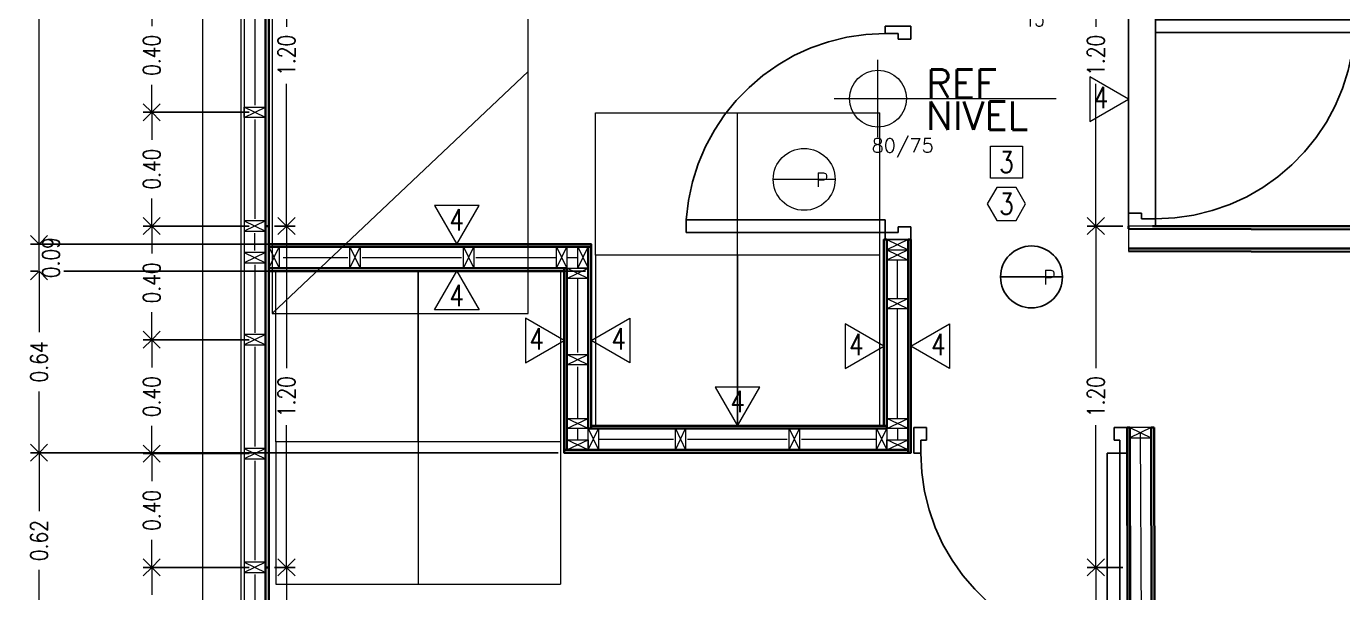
# Model space of a CAD drawing. Header units: inches. Extents: x 11 to 31.6, y 7.4 to 16.5.
# Drawn here: x 24.552 to 29.18, y 10.927 to 12.918 of the extents above; entities that cross this region are included whole.
import ezdxf
from ezdxf.enums import TextEntityAlignment as Align

# ---------------------------------------------------------------- set-up
doc = ezdxf.new("R2010")
doc.units = ezdxf.units.IN
doc.header["$MEASUREMENT"] = 0
doc.linetypes.add('CENTER', pattern=[2, 1.25, -0.25, 0.25, -0.25])
doc.layers.get('DEFPOINTS').update_dxf_attribs({"color": 210})
for name, color, linetype, lineweight in [('A-ANNO-DIMS', 3, 'Continuous', 18), ('A-ANNO-SYMB', 3, 'Continuous', 18), ('A-ANNO-TEXT', 3, 'Continuous', 18), ('A-DETL-MBND', 3, 'Continuous', 18), ('A-DOOR-FULL', 4, 'Continuous', 25), ('A-DOOR-SYMB', 3, 'Continuous', 18), ('A-ELEV-IDEN', 3, 'Continuous', 18), ('A-FURN', 8, 'Continuous', 18), ('A-SECT-MCUT', 7, 'Continuous', 35), ('A-WALL-PATT', 8, 'Continuous', 18), ('A-WALL-STUD', 3, 'Continuous', 18)]:
    doc.layers.add(name, color=color, linetype=linetype, lineweight=lineweight)
doc.styles.add('E-ROMANS', font='romans.shx', dxfattribs={"width": 0.8})
doc.dimstyles.new('E-0050_ARW_12', dxfattribs={"dimscale": 0.001, "dimtxt": 60, "dimasz": 60, "dimexe": 30, "dimexo": 20, "dimgap": 30, "dimtad": 0, "dimzin": 0, "dimdsep": 46, "dimtxsty": 'E-ROMANS', "dimblk": 'OPEN90', "dimcen": 30, "dimclrd": 256, "dimclre": 256, "dimclrt": 256, "dimadec": 0, "dimazin": 0, "dimtfac": 1, "dimtmove": 1, "dimatfit": 3, "dimldrblk": 'OPEN90', "dimfxl": 1, "dimtfill": 1, "dimtolj": 1, "dimtzin": 0, "dimlwd": -1, "dimarcsym": 0})

# ---------------------------------------------------------------- blocks, each defined once
blk = doc.blocks.new('_Open90')
at = {"color": 0, "linetype": 'ByBlock', "lineweight": -2}
for p, q in [((0, 0), (-1, 0)), ((-0.5, 0.5), (0, 0)), ((0, 0), (-0.5, -0.5))]:
    blk.add_line(p, q, dxfattribs=at)
blk = doc.blocks.new('*D31')
at = {"layer": 'A-ANNO-DIMS', "lineweight": -2, "transparency": 16777216}
for p, q in [((25.425, 11.0157), (25.4969, 11.0157)), ((25.425, 9.8157), (25.4969, 9.8157))]:
    blk.add_line(p, q, dxfattribs=at)
at = {"layer": 'A-ANNO-DIMS', "transparency": 16777216}
for p, q in [((25.4669, 10.9557), (25.4669, 10.5154)), ((25.4669, 9.8757), (25.4669, 10.316))]:
    blk.add_line(p, q, dxfattribs=at)
at = {"layer": 'DEFPOINTS', "color": 0, "transparency": 16777216}
for p in [(25.405, 11.0157), (25.4669, 11.0157), (25.405, 9.8157)]:
    blk.add_point(p, dxfattribs=at)
at = {"layer": 'A-ANNO-DIMS', "transparency": 16777216, "xscale": 0.06, "yscale": 0.06, "zscale": 0.06}
for p, rotation in [((25.4669, 11.0157), 90), ((25.4669, 9.8157), 270)]:
    blk.add_blockref('_Open90', p, dxfattribs=dict(at, rotation=rotation))
at = {"layer": 'A-ANNO-DIMS', "transparency": 16777216, "insert": (25.4669, 10.4157), "char_height": 0.06, "attachment_point": 5, "rotation": 90, "style": 'E-ROMANS', "bg_fill": 3, "box_fill_scale": 1.25, "bg_fill_color": 256, "bg_fill_true_color": 13158600, "bg_fill_transparency": 0}
blk.add_mtext('\\A1;1.20', dxfattribs=at)
blk = doc.blocks.new('*D32')
at = {"layer": 'A-ANNO-DIMS', "lineweight": -2, "transparency": 16777216}
for p, q in [((25.425, 12.2157), (25.4969, 12.2157)), ((25.425, 11.0157), (25.4969, 11.0157))]:
    blk.add_line(p, q, dxfattribs=at)
at = {"layer": 'A-ANNO-DIMS', "transparency": 16777216}
for p, q in [((25.4669, 12.1557), (25.4669, 11.7154)), ((25.4669, 11.0757), (25.4669, 11.516))]:
    blk.add_line(p, q, dxfattribs=at)
at = {"layer": 'DEFPOINTS', "color": 0, "transparency": 16777216}
for p in [(25.405, 12.2157), (25.4669, 12.2157), (25.405, 11.0157)]:
    blk.add_point(p, dxfattribs=at)
at = {"layer": 'A-ANNO-DIMS', "transparency": 16777216, "xscale": 0.06, "yscale": 0.06, "zscale": 0.06}
for p, rotation in [((25.4669, 12.2157), 90), ((25.4669, 11.0157), 270)]:
    blk.add_blockref('_Open90', p, dxfattribs=dict(at, rotation=rotation))
at = {"layer": 'A-ANNO-DIMS', "transparency": 16777216, "insert": (25.4669, 11.6157), "char_height": 0.06, "attachment_point": 5, "rotation": 90, "style": 'E-ROMANS', "bg_fill": 3, "box_fill_scale": 1.25, "bg_fill_color": 256, "bg_fill_true_color": 13158600, "bg_fill_transparency": 0}
blk.add_mtext('\\A1;1.20', dxfattribs=at)
blk = doc.blocks.new('*D33')
at = {"layer": 'A-ANNO-DIMS', "lineweight": -2, "transparency": 16777216}
for p, q in [((25.425, 13.4157), (25.4969, 13.4157)), ((25.425, 12.2157), (25.4969, 12.2157))]:
    blk.add_line(p, q, dxfattribs=at)
at = {"layer": 'A-ANNO-DIMS', "transparency": 16777216}
for p, q in [((25.4669, 13.3557), (25.4669, 12.9154)), ((25.4669, 12.2757), (25.4669, 12.716))]:
    blk.add_line(p, q, dxfattribs=at)
at = {"layer": 'DEFPOINTS', "color": 0, "transparency": 16777216}
for p in [(25.405, 13.4157), (25.4669, 13.4157), (25.405, 12.2157)]:
    blk.add_point(p, dxfattribs=at)
at = {"layer": 'A-ANNO-DIMS', "transparency": 16777216, "xscale": 0.06, "yscale": 0.06, "zscale": 0.06}
for p, rotation in [((25.4669, 13.4157), 90), ((25.4669, 12.2157), 270)]:
    blk.add_blockref('_Open90', p, dxfattribs=dict(at, rotation=rotation))
at = {"layer": 'A-ANNO-DIMS', "transparency": 16777216, "insert": (25.4669, 12.8157), "char_height": 0.06, "attachment_point": 5, "rotation": 90, "style": 'E-ROMANS', "bg_fill": 3, "box_fill_scale": 1.25, "bg_fill_color": 256, "bg_fill_true_color": 13158600, "bg_fill_transparency": 0}
blk.add_mtext('\\A1;1.20', dxfattribs=at)
blk = doc.blocks.new('*D42')
at = {"layer": 'A-ANNO-DIMS', "lineweight": -2, "transparency": 16777216}
for p, q in [((25.3355, 11.0157), (24.9633, 11.0157)), ((25.3355, 10.6157), (24.9633, 10.6157))]:
    blk.add_line(p, q, dxfattribs=at)
at = {"layer": 'A-ANNO-DIMS', "transparency": 16777216}
for p, q in [((24.9933, 10.9557), (24.9933, 10.9188)), ((24.9933, 10.6757), (24.9933, 10.7126))]:
    blk.add_line(p, q, dxfattribs=at)
at = {"layer": 'DEFPOINTS', "color": 0, "transparency": 16777216}
for p in [(24.9933, 11.0157), (25.3555, 11.0157), (25.3555, 10.6157)]:
    blk.add_point(p, dxfattribs=at)
at = {"layer": 'A-ANNO-DIMS', "transparency": 16777216, "xscale": 0.06, "yscale": 0.06, "zscale": 0.06}
for p, rotation in [((24.9933, 11.0157), 90), ((24.9933, 10.6157), 270)]:
    blk.add_blockref('_Open90', p, dxfattribs=dict(at, rotation=rotation))
at = {"layer": 'A-ANNO-DIMS', "transparency": 16777216, "insert": (24.9933, 10.8157), "char_height": 0.06, "attachment_point": 5, "rotation": 90, "style": 'E-ROMANS', "bg_fill": 3, "box_fill_scale": 1.25, "bg_fill_color": 256, "bg_fill_true_color": 13158600, "bg_fill_transparency": 0}
blk.add_mtext('\\A1;0.40', dxfattribs=at)
blk = doc.blocks.new('*D43')
at = {"layer": 'A-ANNO-DIMS', "lineweight": -2, "transparency": 16777216}
for p, q in [((25.3355, 11.4157), (24.9633, 11.4157)), ((25.3355, 11.0157), (24.9633, 11.0157))]:
    blk.add_line(p, q, dxfattribs=at)
at = {"layer": 'A-ANNO-DIMS', "transparency": 16777216}
for p, q in [((24.9933, 11.3557), (24.9933, 11.3188)), ((24.9933, 11.0757), (24.9933, 11.1126))]:
    blk.add_line(p, q, dxfattribs=at)
at = {"layer": 'DEFPOINTS', "color": 0, "transparency": 16777216}
for p in [(24.9933, 11.4157), (25.3555, 11.4157), (25.3555, 11.0157)]:
    blk.add_point(p, dxfattribs=at)
at = {"layer": 'A-ANNO-DIMS', "transparency": 16777216, "xscale": 0.06, "yscale": 0.06, "zscale": 0.06}
for p, rotation in [((24.9933, 11.4157), 90), ((24.9933, 11.0157), 270)]:
    blk.add_blockref('_Open90', p, dxfattribs=dict(at, rotation=rotation))
at = {"layer": 'A-ANNO-DIMS', "transparency": 16777216, "insert": (24.9933, 11.2157), "char_height": 0.06, "attachment_point": 5, "rotation": 90, "style": 'E-ROMANS', "bg_fill": 3, "box_fill_scale": 1.25, "bg_fill_color": 256, "bg_fill_true_color": 13158600, "bg_fill_transparency": 0}
blk.add_mtext('\\A1;0.40', dxfattribs=at)
blk = doc.blocks.new('*D44')
at = {"layer": 'A-ANNO-DIMS', "lineweight": -2, "transparency": 16777216}
for p, q in [((25.3355, 11.8157), (24.9633, 11.8157)), ((25.3355, 11.4157), (24.9633, 11.4157))]:
    blk.add_line(p, q, dxfattribs=at)
at = {"layer": 'A-ANNO-DIMS', "transparency": 16777216}
for p, q in [((24.9933, 11.7557), (24.9933, 11.7188)), ((24.9933, 11.4757), (24.9933, 11.5126))]:
    blk.add_line(p, q, dxfattribs=at)
at = {"layer": 'DEFPOINTS', "color": 0, "transparency": 16777216}
for p in [(24.9933, 11.8157), (25.3555, 11.8157), (25.3555, 11.4157)]:
    blk.add_point(p, dxfattribs=at)
at = {"layer": 'A-ANNO-DIMS', "transparency": 16777216, "xscale": 0.06, "yscale": 0.06, "zscale": 0.06}
for p, rotation in [((24.9933, 11.8157), 90), ((24.9933, 11.4157), 270)]:
    blk.add_blockref('_Open90', p, dxfattribs=dict(at, rotation=rotation))
at = {"layer": 'A-ANNO-DIMS', "transparency": 16777216, "insert": (24.9933, 11.6157), "char_height": 0.06, "attachment_point": 5, "rotation": 90, "style": 'E-ROMANS', "bg_fill": 3, "box_fill_scale": 1.25, "bg_fill_color": 256, "bg_fill_true_color": 13158600, "bg_fill_transparency": 0}
blk.add_mtext('\\A1;0.40', dxfattribs=at)
blk = doc.blocks.new('*D45')
at = {"layer": 'A-ANNO-DIMS', "lineweight": -2, "transparency": 16777216}
for p, q in [((25.3355, 12.2157), (24.9633, 12.2157)), ((25.3355, 11.8157), (24.9633, 11.8157))]:
    blk.add_line(p, q, dxfattribs=at)
at = {"layer": 'A-ANNO-DIMS', "transparency": 16777216}
for p, q in [((24.9933, 12.1557), (24.9933, 12.1188)), ((24.9933, 11.8757), (24.9933, 11.9126))]:
    blk.add_line(p, q, dxfattribs=at)
at = {"layer": 'DEFPOINTS', "color": 0, "transparency": 16777216}
for p in [(24.9933, 12.2157), (25.3555, 12.2157), (25.3555, 11.8157)]:
    blk.add_point(p, dxfattribs=at)
at = {"layer": 'A-ANNO-DIMS', "transparency": 16777216, "xscale": 0.06, "yscale": 0.06, "zscale": 0.06}
for p, rotation in [((24.9933, 12.2157), 90), ((24.9933, 11.8157), 270)]:
    blk.add_blockref('_Open90', p, dxfattribs=dict(at, rotation=rotation))
at = {"layer": 'A-ANNO-DIMS', "transparency": 16777216, "insert": (24.9933, 12.0157), "char_height": 0.06, "attachment_point": 5, "rotation": 90, "style": 'E-ROMANS', "bg_fill": 3, "box_fill_scale": 1.25, "bg_fill_color": 256, "bg_fill_true_color": 13158600, "bg_fill_transparency": 0}
blk.add_mtext('\\A1;0.40', dxfattribs=at)
blk = doc.blocks.new('*D46')
at = {"layer": 'A-ANNO-DIMS', "lineweight": -2, "transparency": 16777216}
for p, q in [((25.3355, 12.6156), (24.9633, 12.6156)), ((25.3355, 12.2157), (24.9633, 12.2157))]:
    blk.add_line(p, q, dxfattribs=at)
at = {"layer": 'A-ANNO-DIMS', "transparency": 16777216}
for p, q in [((24.9933, 12.5556), (24.9933, 12.5188)), ((24.9933, 12.2757), (24.9933, 12.3125))]:
    blk.add_line(p, q, dxfattribs=at)
at = {"layer": 'DEFPOINTS', "color": 0, "transparency": 16777216}
for p in [(24.9933, 12.6156), (25.3555, 12.6156), (25.3555, 12.2157)]:
    blk.add_point(p, dxfattribs=at)
at = {"layer": 'A-ANNO-DIMS', "transparency": 16777216, "xscale": 0.06, "yscale": 0.06, "zscale": 0.06}
for p, rotation in [((24.9933, 12.6156), 90), ((24.9933, 12.2157), 270)]:
    blk.add_blockref('_Open90', p, dxfattribs=dict(at, rotation=rotation))
at = {"layer": 'A-ANNO-DIMS', "transparency": 16777216, "insert": (24.9933, 12.4156), "char_height": 0.06, "attachment_point": 5, "rotation": 90, "style": 'E-ROMANS', "bg_fill": 3, "box_fill_scale": 1.25, "bg_fill_color": 256, "bg_fill_true_color": 13158600, "bg_fill_transparency": 0}
blk.add_mtext('\\A1;0.40', dxfattribs=at)
blk = doc.blocks.new('*D47')
at = {"layer": 'A-ANNO-DIMS', "lineweight": -2, "transparency": 16777216}
for p, q in [((25.3355, 13.0157), (24.9633, 13.0157)), ((25.3355, 12.6156), (24.9633, 12.6156))]:
    blk.add_line(p, q, dxfattribs=at)
at = {"layer": 'A-ANNO-DIMS', "transparency": 16777216}
for p, q in [((24.9933, 12.9557), (24.9933, 12.9188)), ((24.9933, 12.6756), (24.9933, 12.7125))]:
    blk.add_line(p, q, dxfattribs=at)
at = {"layer": 'DEFPOINTS', "color": 0, "transparency": 16777216}
for p in [(24.9933, 13.0157), (25.3555, 13.0157), (25.3555, 12.6156)]:
    blk.add_point(p, dxfattribs=at)
at = {"layer": 'A-ANNO-DIMS', "transparency": 16777216, "xscale": 0.06, "yscale": 0.06, "zscale": 0.06}
for p, rotation in [((24.9933, 13.0157), 90), ((24.9933, 12.6156), 270)]:
    blk.add_blockref('_Open90', p, dxfattribs=dict(at, rotation=rotation))
at = {"layer": 'A-ANNO-DIMS', "transparency": 16777216, "insert": (24.9933, 12.8156), "char_height": 0.06, "attachment_point": 5, "rotation": 90, "style": 'E-ROMANS', "bg_fill": 3, "box_fill_scale": 1.25, "bg_fill_color": 256, "bg_fill_true_color": 13158600, "bg_fill_transparency": 0}
blk.add_mtext('\\A1;0.40', dxfattribs=at)
blk = doc.blocks.new('*D57')
at = {"layer": 'A-ANNO-DIMS', "lineweight": -2, "transparency": 16777216}
for p, q in [((28.407, 11.0157), (28.2823, 11.0157)), ((28.407, 9.8157), (28.2823, 9.8157))]:
    blk.add_line(p, q, dxfattribs=at)
at = {"layer": 'A-ANNO-DIMS', "transparency": 16777216}
for p, q in [((28.3123, 10.9557), (28.3123, 10.5154)), ((28.3123, 9.8757), (28.3123, 10.316))]:
    blk.add_line(p, q, dxfattribs=at)
at = {"layer": 'DEFPOINTS', "color": 0, "transparency": 16777216}
for p in [(28.3123, 11.0157), (28.427, 11.0157), (28.427, 9.8157)]:
    blk.add_point(p, dxfattribs=at)
at = {"layer": 'A-ANNO-DIMS', "transparency": 16777216, "xscale": 0.06, "yscale": 0.06, "zscale": 0.06}
for p, rotation in [((28.3123, 11.0157), 90), ((28.3123, 9.8157), 270)]:
    blk.add_blockref('_Open90', p, dxfattribs=dict(at, rotation=rotation))
at = {"layer": 'A-ANNO-DIMS', "transparency": 16777216, "insert": (28.3123, 10.4157), "char_height": 0.06, "attachment_point": 5, "rotation": 90, "style": 'E-ROMANS', "bg_fill": 3, "box_fill_scale": 1.25, "bg_fill_color": 256, "bg_fill_true_color": 13158600, "bg_fill_transparency": 0}
blk.add_mtext('\\A1;1.20', dxfattribs=at)
blk = doc.blocks.new('*D58')
at = {"layer": 'A-ANNO-DIMS', "lineweight": -2, "transparency": 16777216}
for p, q in [((28.407, 12.2157), (28.2823, 12.2157)), ((28.407, 11.0157), (28.2823, 11.0157))]:
    blk.add_line(p, q, dxfattribs=at)
at = {"layer": 'A-ANNO-DIMS', "transparency": 16777216}
for p, q in [((28.3123, 12.1557), (28.3123, 11.7154)), ((28.3123, 11.0757), (28.3123, 11.516))]:
    blk.add_line(p, q, dxfattribs=at)
at = {"layer": 'DEFPOINTS', "color": 0, "transparency": 16777216}
for p in [(28.3123, 12.2157), (28.427, 12.2157), (28.427, 11.0157)]:
    blk.add_point(p, dxfattribs=at)
at = {"layer": 'A-ANNO-DIMS', "transparency": 16777216, "xscale": 0.06, "yscale": 0.06, "zscale": 0.06}
for p, rotation in [((28.3123, 12.2157), 90), ((28.3123, 11.0157), 270)]:
    blk.add_blockref('_Open90', p, dxfattribs=dict(at, rotation=rotation))
at = {"layer": 'A-ANNO-DIMS', "transparency": 16777216, "insert": (28.3123, 11.6157), "char_height": 0.06, "attachment_point": 5, "rotation": 90, "style": 'E-ROMANS', "bg_fill": 3, "box_fill_scale": 1.25, "bg_fill_color": 256, "bg_fill_true_color": 13158600, "bg_fill_transparency": 0}
blk.add_mtext('\\A1;1.20', dxfattribs=at)
blk = doc.blocks.new('*D59')
at = {"layer": 'A-ANNO-DIMS', "lineweight": -2, "transparency": 16777216}
for p, q in [((28.407, 13.4157), (28.2823, 13.4157)), ((28.407, 12.2157), (28.2823, 12.2157))]:
    blk.add_line(p, q, dxfattribs=at)
at = {"layer": 'A-ANNO-DIMS', "transparency": 16777216}
for p, q in [((28.3123, 13.3557), (28.3123, 12.9154)), ((28.3123, 12.2757), (28.3123, 12.716))]:
    blk.add_line(p, q, dxfattribs=at)
at = {"layer": 'DEFPOINTS', "color": 0, "transparency": 16777216}
for p in [(28.3123, 13.4157), (28.427, 13.4157), (28.427, 12.2157)]:
    blk.add_point(p, dxfattribs=at)
at = {"layer": 'A-ANNO-DIMS', "transparency": 16777216, "xscale": 0.06, "yscale": 0.06, "zscale": 0.06}
for p, rotation in [((28.3123, 13.4157), 90), ((28.3123, 12.2157), 270)]:
    blk.add_blockref('_Open90', p, dxfattribs=dict(at, rotation=rotation))
at = {"layer": 'A-ANNO-DIMS', "transparency": 16777216, "insert": (28.3123, 12.8157), "char_height": 0.06, "attachment_point": 5, "rotation": 90, "style": 'E-ROMANS', "bg_fill": 3, "box_fill_scale": 1.25, "bg_fill_color": 256, "bg_fill_true_color": 13158600, "bg_fill_transparency": 0}
blk.add_mtext('\\A1;1.20', dxfattribs=at)
blk = doc.blocks.new('*D71')
at = {"layer": 'A-ANNO-DIMS', "lineweight": -2, "transparency": 16777216}
for p, q in [((26.4226, 11.4185), (24.5672, 11.4185)), ((25.385, 10.8007), (24.5672, 10.8007))]:
    blk.add_line(p, q, dxfattribs=at)
at = {"layer": 'A-ANNO-DIMS', "transparency": 16777216}
for p, q in [((24.5972, 11.3585), (24.5972, 11.2127)), ((24.5972, 10.8607), (24.5972, 11.0064))]:
    blk.add_line(p, q, dxfattribs=at)
at = {"layer": 'DEFPOINTS', "color": 0, "transparency": 16777216}
for p in [(24.5972, 11.4185), (26.4426, 11.4185), (25.405, 10.8007)]:
    blk.add_point(p, dxfattribs=at)
at = {"layer": 'A-ANNO-DIMS', "transparency": 16777216, "xscale": 0.06, "yscale": 0.06, "zscale": 0.06}
for p, rotation in [((24.5972, 11.4185), 90), ((24.5972, 10.8007), 270)]:
    blk.add_blockref('_Open90', p, dxfattribs=dict(at, rotation=rotation))
at = {"layer": 'A-ANNO-DIMS', "transparency": 16777216, "insert": (24.5972, 11.1096), "char_height": 0.06, "attachment_point": 5, "rotation": 90, "style": 'E-ROMANS', "bg_fill": 3, "box_fill_scale": 1.25, "bg_fill_color": 256, "bg_fill_true_color": 13158600, "bg_fill_transparency": 0}
blk.add_mtext('\\A1;0.62', dxfattribs=at)
blk = doc.blocks.new('*D72')
at = {"layer": 'A-ANNO-DIMS', "lineweight": -2, "transparency": 16777216}
for p, q in [((26.4226, 12.057), (24.5672, 12.057)), ((26.4226, 11.4185), (24.5672, 11.4185))]:
    blk.add_line(p, q, dxfattribs=at)
at = {"layer": 'A-ANNO-DIMS', "transparency": 16777216}
for p, q in [((24.5972, 11.997), (24.5972, 11.842)), ((24.5972, 11.4785), (24.5972, 11.6335))]:
    blk.add_line(p, q, dxfattribs=at)
at = {"layer": 'DEFPOINTS', "color": 0, "transparency": 16777216}
for p in [(24.5972, 12.057), (26.4426, 12.057), (26.4426, 11.4185)]:
    blk.add_point(p, dxfattribs=at)
at = {"layer": 'A-ANNO-DIMS', "transparency": 16777216, "xscale": 0.06, "yscale": 0.06, "zscale": 0.06}
for p, rotation in [((24.5972, 12.057), 90), ((24.5972, 11.4185), 270)]:
    blk.add_blockref('_Open90', p, dxfattribs=dict(at, rotation=rotation))
at = {"layer": 'A-ANNO-DIMS', "transparency": 16777216, "insert": (24.5972, 11.7377), "char_height": 0.06, "attachment_point": 5, "rotation": 90, "style": 'E-ROMANS', "bg_fill": 3, "box_fill_scale": 1.25, "bg_fill_color": 256, "bg_fill_true_color": 13158600, "bg_fill_transparency": 0}
blk.add_mtext('\\A1;0.64', dxfattribs=at)
blk = doc.blocks.new('*D73')
at = {"layer": 'A-ANNO-DIMS', "transparency": 16777216}
for p, q in [((24.5972, 12.212), (24.5972, 12.272)), ((24.5972, 11.997), (24.5972, 11.937))]:
    blk.add_line(p, q, dxfattribs=at)
at = {"layer": 'A-ANNO-DIMS', "lineweight": -2, "transparency": 16777216}
for p, q in [((26.5176, 12.152), (24.5672, 12.152)), ((26.5176, 12.057), (24.5672, 12.057))]:
    blk.add_line(p, q, dxfattribs=at)
at = {"layer": 'DEFPOINTS', "color": 0, "transparency": 16777216}
for p in [(26.5376, 12.152), (26.5376, 12.057)]:
    blk.add_point(p, dxfattribs=at)
at = {"layer": 'A-ANNO-DIMS', "transparency": 16777216, "insert": (24.6388, 12.1045), "char_height": 0.06, "attachment_point": 5, "rotation": 90, "style": 'E-ROMANS', "bg_fill": 3, "box_fill_scale": 1.25, "bg_fill_color": 256, "bg_fill_true_color": 13158600, "bg_fill_transparency": 0}
blk.add_mtext('\\A1;0.09', dxfattribs=at)
at = {"layer": 'A-ANNO-DIMS', "transparency": 16777216}
blk.add_line((24.5972, 12.057), (24.5972, 12.152), dxfattribs=at)
at = {"layer": 'DEFPOINTS', "color": 0, "transparency": 16777216}
blk.add_point((24.5972, 12.152), dxfattribs=at)
at = {"layer": 'A-ANNO-DIMS', "transparency": 16777216, "xscale": 0.06, "yscale": 0.06, "zscale": 0.06}
for p, rotation in [((24.5972, 12.152), 270), ((24.5972, 12.057), 90)]:
    blk.add_blockref('_Open90', p, dxfattribs=dict(at, rotation=rotation))
blk = doc.blocks.new('*D74')
at = {"layer": 'A-ANNO-DIMS', "lineweight": -2, "transparency": 16777216}
for p, q in [((26.297, 14.1577), (24.5672, 14.1577)), ((26.5176, 12.152), (24.5672, 12.152))]:
    blk.add_line(p, q, dxfattribs=at)
at = {"layer": 'A-ANNO-DIMS', "transparency": 16777216}
for p, q in [((24.5972, 14.0977), (24.5972, 13.2511)), ((24.5972, 12.212), (24.5972, 13.0586))]:
    blk.add_line(p, q, dxfattribs=at)
at = {"layer": 'DEFPOINTS', "color": 0, "transparency": 16777216}
for p in [(24.5972, 14.1577), (26.317, 14.1577), (26.5376, 12.152)]:
    blk.add_point(p, dxfattribs=at)
at = {"layer": 'A-ANNO-DIMS', "transparency": 16777216, "xscale": 0.06, "yscale": 0.06, "zscale": 0.06}
for p, rotation in [((24.5972, 14.1577), 90), ((24.5972, 12.152), 270)]:
    blk.add_blockref('_Open90', p, dxfattribs=dict(at, rotation=rotation))
at = {"layer": 'A-ANNO-DIMS', "transparency": 16777216, "insert": (24.5972, 13.1549), "char_height": 0.06, "attachment_point": 5, "rotation": 90, "style": 'E-ROMANS', "bg_fill": 3, "box_fill_scale": 1.25, "bg_fill_color": 256, "bg_fill_true_color": 13158600, "bg_fill_transparency": 0}
blk.add_mtext('\\A1;2.01', dxfattribs=at)

msp = doc.modelspace()

# ---------------------------------------------------------------- linework, layer by layer
msp.add_line((28.522, 13.4157), (28.522, 12.2157))
at = {"layer": 'A-ANNO-SYMB'}
for p, q in [((27.5464, 12.5277), (27.5464, 12.7995)), ((27.3919, 12.6636), (28.1731, 12.6636)), ((27.0528, 12.1135), (27.0528, 12.6135)), ((27.0528, 12.6135), (27.5528, 12.6135)), ((27.0528, 12.1135), (27.0528, 12.6135)), ((27.5528, 12.1135), (27.5528, 12.6135))]:
    msp.add_line(p, q, dxfattribs=at)
msp.add_circle((27.5464, 12.6636), 0.1, dxfattribs=at)
at = {"layer": 'A-ANNO-TEXT'}
for points in [[(27.9418, 12.4961), (28.0543, 12.4961), (28.0543, 12.3836), (27.9418, 12.3836)], [(28.0317, 12.235), (28.0654, 12.2933), (28.0317, 12.3516), (27.9644, 12.3516), (27.9307, 12.2933), (27.9644, 12.235)], [(26.5377, 11.8135), (26.6735, 11.8919), (26.6735, 11.735)], [(27.567, 11.7931), (27.4311, 11.8715), (27.4311, 11.7146)], [(27.662, 11.7931), (27.7979, 11.8715), (27.7979, 11.7146)], [(27.0528, 11.5135), (27.1312, 11.6493), (26.9743, 11.6493)]]:
    msp.add_lwpolyline(points, close=True, dxfattribs=at)
at = {"layer": 'A-DETL-MBND'}
msp.add_lwpolyline([(25.318, 15.8157), (25.3181, 8.3157), (25.3071, 8.3157), (25.3071, 15.8157)], close=True, dxfattribs=at)
at = {"layer": 'A-DOOR-FULL', "linetype": 'CENTER'}
for p, q in [((27.572, 12.8927), (27.572, 12.9177)), ((27.572, 12.9177), (27.662, 12.9177)), ((27.662, 12.9177), (27.662, 12.8727)), ((27.617, 12.8927), (27.572, 12.8927)), ((27.617, 12.8727), (27.617, 12.8927)), ((27.662, 12.8727), (27.617, 12.8727)), ((28.4724, 12.2608), (28.4723, 12.2408)), ((28.4723, 12.2408), (28.522, 12.2407))]:
    msp.add_line(p, q, dxfattribs=at)
for points in [[(29.222, 12.8957), (28.522, 12.8957), (28.522, 12.9407), (29.222, 12.9407), (29.222, 12.8957)], [(26.872, 12.2377), (27.572, 12.2377), (27.572, 12.1927), (26.872, 12.1927), (26.872, 12.2377)], [(27.572, 12.1927), (27.572, 12.1677), (27.662, 12.1677), (27.662, 12.2127), (27.617, 12.2127), (27.617, 12.1927), (27.572, 12.1927)], [(28.1949, 12.0367), (27.9774, 12.0367)], [(27.697, 11.4174), (27.672, 11.4174), (27.672, 11.5074), (27.717, 11.5074), (27.717, 11.4624), (27.697, 11.4624), (27.697, 11.4174)]]:
    msp.add_lwpolyline(points, dxfattribs=at)
msp.add_circle((28.0861, 12.0367), 0.1088, dxfattribs=at)
for centre, start, end in [((27.5731, 12.19), 90.0864, 176.1093), ((28.5209, 12.9434), 270.0864, 356.1093)]:
    msp.add_arc(centre, 0.7027, start, end, dxfattribs=at)
at = {"layer": 'A-DOOR-SYMB'}
msp.add_lwpolyline([(27.3956, 12.3797), (27.1781, 12.3797)], dxfattribs=at)
msp.add_circle((27.2869, 12.3797), 0.1088, dxfattribs=at)
at = {"layer": 'A-FURN'}
msp.add_line((26.5277, 11.4285), (26.5277, 11.4285), dxfattribs=at)
msp.add_lwpolyline([(27.5528, 11.5135), (27.5528, 12.1135), (27.0528, 12.1135), (27.0528, 11.5135)], close=True, dxfattribs=at)
at = {"layer": 'A-SECT-MCUT'}
for p, q in [((31.5, 12.2157), (28.522, 12.2157)), ((28.422, 11.5074), (28.432, 11.5074)), ((28.432, 11.5074), (28.437, 8.6907)), ((28.507, 11.5074), (28.512, 8.6907)), ((28.517, 11.5074), (28.522, 8.6907))]:
    msp.add_line(p, q, dxfattribs=at)
for points in [[(25.393, 12.2157), (25.393, 13.4157), (25.405, 13.4157), (25.405, 12.2157)], [(25.393, 11.0157), (25.393, 12.2157), (25.405, 12.2157), (25.405, 11.0157)], [(25.405, 12.152), (25.405, 12.142), (26.5376, 12.142), (26.5376, 12.152)], [(26.5276, 11.5035), (26.5376, 11.5035), (26.5377, 12.142), (26.5277, 12.142)], [(27.567, 11.5135), (27.577, 11.5135), (27.577, 12.1677), (27.567, 12.1677)], [(27.652, 11.4185), (27.662, 11.4185), (27.662, 12.1677), (27.652, 12.1677)], [(25.405, 12.067), (25.405, 12.057), (26.4426, 12.057), (26.4426, 12.067)], [(26.4426, 11.4285), (26.4526, 11.4285), (26.4526, 12.067), (26.4426, 12.067)], [(26.5376, 11.5135), (26.5376, 11.5035), (27.577, 11.5035), (27.577, 11.5135)], [(26.4426, 11.4285), (26.4426, 11.4185), (27.652, 11.4185), (27.652, 11.4285)], [(25.393, 9.8157), (25.393, 11.0157), (25.405, 11.0157), (25.405, 9.8157)]]:
    msp.add_lwpolyline(points, close=True, dxfattribs=at)
for points in [[(28.512, 12.2157), (28.522, 12.2157)], [(28.517, 11.5074), (28.507, 11.5074)]]:
    msp.add_lwpolyline(points, dxfattribs=at)
at = {"layer": 'A-WALL-PATT', "ltscale": 0.1}
for p, q in [((27.6145, 11.9607), (27.6145, 12.0957)), ((27.6145, 11.5395), (27.6145, 11.9247)), ((26.4901, 11.5035), (26.4901, 11.4645)), ((27.6145, 11.5035), (27.6145, 11.4645)), ((28.4745, 10.6407), (28.4695, 11.4894)), ((26.5636, 11.466), (26.827, 11.466)), ((26.877, 11.466), (27.227, 11.466)), ((27.277, 11.466), (27.541, 11.466))]:
    msp.add_line(p, q, dxfattribs=at)
msp.add_lwpolyline([(26.4901, 11.721), (26.4901, 11.5395)], dxfattribs=at)
at = {"layer": 'A-WALL-STUD'}
for p, q in [((27.652, 12.1677), (27.577, 12.1317)), ((27.577, 12.1677), (27.652, 12.1317)), ((27.577, 12.1317), (27.652, 12.0957)), ((27.652, 12.1317), (27.577, 12.0957)), ((27.577, 11.9607), (27.652, 11.9247)), ((27.652, 11.9607), (27.577, 11.9247)), ((27.652, 11.5035), (27.577, 11.5395)), ((27.577, 11.5035), (27.652, 11.5395)), ((26.5276, 11.4285), (26.5636, 11.5035)), ((26.5276, 11.5035), (26.5636, 11.4285)), ((26.834, 11.4285), (26.87, 11.5035)), ((26.834, 11.5035), (26.87, 11.4285)), ((27.234, 11.4285), (27.27, 11.5035)), ((27.234, 11.5035), (27.27, 11.4285)), ((27.541, 11.4285), (27.577, 11.5035)), ((27.541, 11.5035), (27.577, 11.4285)), ((27.652, 11.4285), (27.577, 11.4645)), ((27.577, 11.4285), (27.652, 11.4645))]:
    msp.add_line(p, q, dxfattribs=at)
for points in [[(27.652, 12.1677), (27.577, 12.1677), (27.577, 12.1317), (27.652, 12.1317)], [(27.577, 12.1317), (27.652, 12.1317), (27.652, 12.0957), (27.577, 12.0957)], [(27.577, 11.9607), (27.652, 11.9607), (27.652, 11.9247), (27.577, 11.9247)], [(27.652, 11.5035), (27.577, 11.5035), (27.577, 11.5395), (27.652, 11.5395)], [(26.5276, 11.4285), (26.5276, 11.5035), (26.5636, 11.5035), (26.5636, 11.4285)], [(26.834, 11.4285), (26.834, 11.5035), (26.87, 11.5035), (26.87, 11.4285)], [(27.234, 11.4285), (27.234, 11.5035), (27.27, 11.5035), (27.27, 11.4285)], [(27.541, 11.4285), (27.541, 11.5035), (27.577, 11.5035), (27.577, 11.4285)], [(27.652, 11.4285), (27.577, 11.4285), (27.577, 11.4645), (27.652, 11.4645)]]:
    msp.add_lwpolyline(points, close=True, dxfattribs=at)

# ---------------------------------------------------------------- texts
at = {"layer": 'A-ANNO-TEXT', "attachment_point": 5, "style": 'E-ROMANS'}
for s, insert, char_height, rotation in [('\\pi-0.3,l0.3,t0.3;13', (28.0971, 12.9426), 0.05, 0.0005), ('\\pi-0.45,l0.45,t0.45;3', (27.9981, 12.4399), 0.075, 0.0005), ('\\pi-0.45,l0.45,t0.45;3', (27.9981, 12.2933), 0.075, 0.0005), ('\\pi-0.45,l0.45,t0.45;4', (26.6346, 11.8191), 0.075, 359.9995), ('\\pi-0.45,l0.45,t0.45;4', (27.4701, 11.7987), 0.075, 0.0005), ('\\pi-0.45,l0.45,t0.45;4', (27.7589, 11.7987), 0.075, 359.9995), ('\\pi-0.45,l0.45,t0.45;4', (27.0528, 11.5992), 0.075, 0.0005)]:
    msp.add_mtext(s, dxfattribs=dict(at, insert=insert, char_height=char_height, rotation=rotation))
at = {"layer": 'A-ANNO-TEXT', "style": 'E-ROMANS'}
msp.add_attdef('REF', text='', height=0.1, dxfattribs=at).set_placement((27.7161, 12.6365), align=Align.BOTTOM_LEFT)
msp.add_attdef('NIVEL', text='%%P0,00', height=0.1, dxfattribs=at).set_placement((27.7153, 12.6536), align=Align.TOP_LEFT)
msp.add_attdef('80/75', text='x/x', height=0.05, dxfattribs=at).set_placement((27.6332, 12.5237), align=Align.TOP_CENTER)
for p in [(27.3499, 12.3379), (28.1491, 11.995)]:
    msp.add_attdef('P', text='P', height=0.05, dxfattribs=at).set_placement(p, align=Align.BOTTOM_CENTER)

# ---------------------------------------------------------------- next in the draw order: dimensions: what is measured, and where the dimension line sits
at = {"layer": 'A-ANNO-DIMS'}
for base, p1, p2, picture, middle in [((24.9933, 11.0157), (25.3555, 10.6157), (25.3555, 11.0157), '*D42', (24.9933, 10.8157)), ((25.4669, 11.0157), (25.405, 9.8157), (25.405, 11.0157), '*D31', (25.4669, 10.4157)), ((28.3123, 11.0157), (28.427, 9.8157), (28.427, 11.0157), '*D57', (28.3123, 10.4157))]:
    dim = msp.add_linear_dim(base=base, p1=p1, p2=p2, angle=90, dimstyle='E-0050_ARW_12', dxfattribs=at)
    dim.commit()
    dim.dimension.update_dxf_attribs({"geometry": picture, "text_midpoint": middle})

# ---------------------------------------------------------------- next in the draw order: dimensions: what is measured, and where the dimension line sits
for base, p1, p2, picture, middle in [((25.4669, 12.2157), (25.405, 11.0157), (25.405, 12.2157), '*D32', (25.4669, 11.6157)), ((28.3123, 12.2157), (28.427, 11.0157), (28.427, 12.2157), '*D58', (28.3123, 11.6157)), ((24.9933, 11.4157), (25.3555, 11.0157), (25.3555, 11.4157), '*D43', (24.9933, 11.2157))]:
    dim = msp.add_linear_dim(base=base, p1=p1, p2=p2, angle=90, dimstyle='E-0050_ARW_12', dxfattribs=at)
    dim.commit()
    dim.dimension.update_dxf_attribs({"geometry": picture, "text_midpoint": middle})

# ---------------------------------------------------------------- next in the draw order: linework, layer by layer
at = {"layer": 'A-DOOR-FULL', "linetype": 'CENTER'}
for points in [[(28.397, 11.4174), (28.422, 11.4174), (28.422, 11.5074), (28.377, 11.5074), (28.377, 11.4624), (28.397, 11.4624), (28.397, 11.4174)], [(28.352, 10.7174), (28.352, 11.4174), (28.397, 11.4174), (28.397, 10.7174), (28.352, 10.7174)]]:
    msp.add_lwpolyline(points, dxfattribs=at)
msp.add_arc((28.3997, 11.4185), 0.7027, 180.0864, 266.1093, dxfattribs=at)
at = {"layer": 'A-SECT-MCUT'}
for p, q in [((31.5, 12.1371), (28.4268, 12.1371)), ((28.4268, 12.1271), (31.5, 12.1191)), ((28.422, 11.5074), (28.427, 8.6907))]:
    msp.add_line(p, q, dxfattribs=at)
at = {"layer": 'A-WALL-STUD'}
for p, q in [((28.507, 11.5074), (28.432, 11.4714)), ((28.432, 11.5074), (28.507, 11.4714))]:
    msp.add_line(p, q, dxfattribs=at)
msp.add_lwpolyline([(28.507, 11.5074), (28.432, 11.5074), (28.432, 11.4714), (28.507, 11.4714)], close=True, dxfattribs=at)

# ---------------------------------------------------------------- next in the draw order: dimensions: what is measured, and where the dimension line sits
at = {"layer": 'A-ANNO-DIMS'}
for base, p1, p2, picture, middle in [((25.4669, 13.4157), (25.405, 12.2157), (25.405, 13.4157), '*D33', (25.4669, 12.8157)), ((28.3123, 13.4157), (28.427, 12.2157), (28.427, 13.4157), '*D59', (28.3123, 12.8157)), ((24.9933, 11.8157), (25.3555, 11.4157), (25.3555, 11.8157), '*D44', (24.9933, 11.6157))]:
    dim = msp.add_linear_dim(base=base, p1=p1, p2=p2, angle=90, dimstyle='E-0050_ARW_12', dxfattribs=at)
    dim.commit()
    dim.dimension.update_dxf_attribs({"geometry": picture, "text_midpoint": middle})

# ---------------------------------------------------------------- next in the draw order: linework, layer by layer
msp.add_line((28.427, 13.4157), (28.427, 12.2157))
at = {"layer": 'A-ANNO-TEXT'}
msp.add_lwpolyline([(28.427, 12.6618), (28.2911, 12.7402), (28.2911, 12.5833)], close=True, dxfattribs=at)
at = {"layer": 'A-DOOR-FULL', "linetype": 'CENTER'}
for p, q in [((28.427, 12.2159), (28.427, 12.2609)), ((28.427, 12.2609), (28.4724, 12.2608)), ((28.522, 12.2157), (28.427, 12.2159))]:
    msp.add_line(p, q, dxfattribs=at)
at = {"layer": 'A-SECT-MCUT'}
for p, q in [((28.427, 12.2157), (28.427, 12.2057)), ((28.427, 12.2057), (31.5, 12.1977))]:
    msp.add_line(p, q, dxfattribs=at)
at = {"layer": 'A-WALL-STUD', "color": 0}
msp.add_line((28.427, 12.2057), (28.4268, 12.1271), dxfattribs=at)

# ---------------------------------------------------------------- next in the draw order: texts
at = {"layer": 'A-ANNO-TEXT', "insert": (28.3301, 12.6674), "char_height": 0.075, "attachment_point": 5, "rotation": 0.0005, "style": 'E-ROMANS'}
msp.add_mtext('\\pi-0.45,l0.45,t0.45;4', dxfattribs=at)

# ---------------------------------------------------------------- next in the draw order: dimensions: what is measured, and where the dimension line sits
at = {"layer": 'A-ANNO-DIMS'}
for base, p1, p2, picture, middle in [((24.9933, 12.2157), (25.3555, 11.8157), (25.3555, 12.2157), '*D45', (24.9933, 12.0157)), ((24.5972, 11.4185), (25.405, 10.8007), (26.4426, 11.4185), '*D71', (24.5972, 11.1096))]:
    dim = msp.add_linear_dim(base=base, p1=p1, p2=p2, angle=90, dimstyle='E-0050_ARW_12', dxfattribs=at)
    dim.commit()
    dim.dimension.update_dxf_attribs({"geometry": picture, "text_midpoint": middle})

# ---------------------------------------------------------------- next in the draw order: linework, layer by layer
at = {"layer": 'A-ANNO-SYMB'}
for p, q in [((25.4298, 10.957), (25.9298, 10.957)), ((25.9298, 10.957), (26.4298, 10.957))]:
    msp.add_line(p, q, dxfattribs=at)
at = {"layer": 'A-WALL-PATT', "ltscale": 0.1}
for p, q in [((25.3555, 11.3907), (25.3555, 11.0407)), ((25.3555, 10.9907), (25.3555, 10.6407))]:
    msp.add_line(p, q, dxfattribs=at)
at = {"layer": 'A-WALL-STUD'}
for p, q in [((25.393, 11.0337), (25.318, 10.9977)), ((25.318, 11.0337), (25.393, 10.9977))]:
    msp.add_line(p, q, dxfattribs=at)
msp.add_lwpolyline([(25.393, 11.0337), (25.318, 11.0337), (25.318, 10.9977), (25.393, 10.9977)], close=True, dxfattribs=at)

# ---------------------------------------------------------------- next in the draw order: dimensions: what is measured, and where the dimension line sits
at = {"layer": 'A-ANNO-DIMS'}
for base, p1, p2, picture, middle in [((24.9933, 12.6156), (25.3555, 12.2157), (25.3555, 12.6156), '*D46', (24.9933, 12.4156)), ((24.5972, 12.057), (26.4426, 11.4185), (26.4426, 12.057), '*D72', (24.5972, 11.7377))]:
    dim = msp.add_linear_dim(base=base, p1=p1, p2=p2, angle=90, dimstyle='E-0050_ARW_12', dxfattribs=at)
    dim.commit()
    dim.dimension.update_dxf_attribs({"geometry": picture, "text_midpoint": middle})

# ---------------------------------------------------------------- next in the draw order: linework, layer by layer
at = {"layer": 'A-ANNO-SYMB'}
for p, q in [((25.4298, 11.457), (25.4298, 10.957)), ((25.9298, 11.457), (25.9298, 10.957)), ((25.9298, 11.457), (25.9298, 10.957)), ((26.4298, 11.457), (26.4298, 10.957))]:
    msp.add_line(p, q, dxfattribs=at)
at = {"layer": 'A-ANNO-TEXT'}
msp.add_lwpolyline([(26.4427, 11.8135), (26.3068, 11.8919), (26.3068, 11.735)], close=True, dxfattribs=at)
at = {"layer": 'A-FURN'}
msp.add_line((25.417, 11.9077), (26.317, 11.9077), dxfattribs=at)
at = {"layer": 'A-WALL-PATT', "ltscale": 0.1}
msp.add_line((25.3555, 11.7907), (25.3555, 11.4407), dxfattribs=at)
at = {"layer": 'A-WALL-STUD'}
for p, q in [((25.393, 11.8337), (25.318, 11.7977)), ((25.318, 11.8337), (25.393, 11.7977)), ((26.5276, 11.728), (26.4526, 11.764)), ((26.4526, 11.728), (26.5276, 11.764)), ((26.5276, 11.5035), (26.4526, 11.5395)), ((26.4526, 11.5035), (26.5276, 11.5395)), ((25.393, 11.4337), (25.318, 11.3977)), ((25.318, 11.4337), (25.393, 11.3977)), ((26.5276, 11.4285), (26.4526, 11.4645)), ((26.4526, 11.4285), (26.5276, 11.4645))]:
    msp.add_line(p, q, dxfattribs=at)
for points in [[(25.393, 11.8337), (25.318, 11.8337), (25.318, 11.7977), (25.393, 11.7977)], [(26.5276, 11.728), (26.4526, 11.728), (26.4526, 11.764), (26.5276, 11.764)], [(26.5276, 11.5035), (26.4526, 11.5035), (26.4526, 11.5395), (26.5276, 11.5395)], [(25.393, 11.4337), (25.318, 11.4337), (25.318, 11.3977), (25.393, 11.3977)], [(26.5276, 11.4285), (26.4526, 11.4285), (26.4526, 11.4645), (26.5276, 11.4645)]]:
    msp.add_lwpolyline(points, close=True, dxfattribs=at)

# ---------------------------------------------------------------- next in the draw order: texts
at = {"layer": 'A-ANNO-TEXT', "insert": (26.3458, 11.8191), "char_height": 0.075, "attachment_point": 5, "rotation": 0.0005, "style": 'E-ROMANS'}
msp.add_mtext('\\pi-0.45,l0.45,t0.45;4', dxfattribs=at)

# ---------------------------------------------------------------- next in the draw order: dimensions: what is measured, and where the dimension line sits
at = {"layer": 'A-ANNO-DIMS'}
dim = msp.add_linear_dim(base=(24.9933, 13.0157), p1=(25.3555, 12.6156), p2=(25.3555, 13.0157), angle=90, dimstyle='E-0050_ARW_12', dxfattribs=at)
dim.commit()
dim.dimension.update_dxf_attribs({"geometry": '*D47', "text_midpoint": (24.9933, 12.8156)})
dim = msp.add_linear_dim(base=(24.59719738, 12.15202557), p1=(26.53764434, 12.05702559), p2=(26.53764432, 12.15202557), angle=90, dimstyle='E-0050_ARW_12', dxfattribs=at)
dim.commit()
dim.dimension.update_dxf_attribs({"geometry": '*D73', "text_midpoint": (24.63879295, 12.10452558), "dimtype": 160})

# ---------------------------------------------------------------- next in the draw order: linework, layer by layer
at = {"layer": 'A-ANNO-TEXT'}
msp.add_lwpolyline([(26.0655, 12.057), (26.1439, 11.9212), (25.9871, 11.9212)], close=True, dxfattribs=at)
at = {"layer": 'A-FURN'}
for points in [[(27.0528, 11.5135), (27.0528, 12.1135), (26.5528, 12.1135), (26.5528, 11.5135)], [(25.9298, 12.057), (25.9298, 11.457), (25.4298, 11.457), (25.4298, 12.057)], [(26.4298, 12.057), (26.4298, 11.457), (25.9298, 11.457), (25.9298, 12.057)]]:
    msp.add_lwpolyline(points, close=True, dxfattribs=at)
at = {"layer": 'A-WALL-PATT', "ltscale": 0.1}
for p, q in [((25.3555, 12.0795), (25.3555, 11.8407)), ((26.4527, 12.1045), (26.4917, 12.1045))]:
    msp.add_line(p, q, dxfattribs=at)
for points in [[(25.455, 12.1045), (25.6827, 12.1045)], [(25.7327, 12.1045), (26.0827, 12.1045)], [(26.1327, 12.1045), (26.4167, 12.1045)], [(26.4902, 12.031), (26.4901, 11.771)]]:
    msp.add_lwpolyline(points, dxfattribs=at)
at = {"layer": 'A-WALL-STUD'}
for p, q in [((25.393, 12.1225), (25.318, 12.0865)), ((25.318, 12.1225), (25.393, 12.0865)), ((26.5277, 12.031), (26.4527, 12.067)), ((26.4527, 12.031), (26.5277, 12.067))]:
    msp.add_line(p, q, dxfattribs=at)
for points in [[(25.393, 12.1225), (25.318, 12.1225), (25.318, 12.0865), (25.393, 12.0865)], [(26.5277, 12.031), (26.4527, 12.031), (26.4527, 12.067), (26.5277, 12.067)]]:
    msp.add_lwpolyline(points, close=True, dxfattribs=at)

# ---------------------------------------------------------------- next in the draw order: texts
at = {"layer": 'A-ANNO-TEXT', "insert": (26.0655, 11.9713), "char_height": 0.075, "attachment_point": 5, "rotation": 359.9995, "style": 'E-ROMANS'}
msp.add_mtext('\\pi-0.45,l0.45,t0.45;4', dxfattribs=at)

# ---------------------------------------------------------------- next in the draw order: dimensions: what is measured, and where the dimension line sits
at = {"layer": 'A-ANNO-DIMS'}
dim = msp.add_linear_dim(base=(24.5972, 14.1577), p1=(26.5376, 12.152), p2=(26.317, 14.1577), angle=90, dimstyle='E-0050_ARW_12', dxfattribs=at)
dim.commit()
dim.dimension.update_dxf_attribs({"geometry": '*D74', "text_midpoint": (24.5972, 13.1549)})

# ---------------------------------------------------------------- next in the draw order: linework, layer by layer
at = {"layer": 'A-ANNO-SYMB'}
for p, q in [((26.5528, 12.1135), (26.5528, 12.6135)), ((26.5528, 12.6135), (27.0528, 12.6135))]:
    msp.add_line(p, q, dxfattribs=at)
at = {"layer": 'A-ANNO-TEXT'}
msp.add_lwpolyline([(26.0655, 12.152), (26.1439, 12.2879), (25.9871, 12.2879)], close=True, dxfattribs=at)
at = {"layer": 'A-ELEV-IDEN'}
msp.add_lwpolyline([(25.3071, 15.8267), (25.171, 15.8267), (25.171, 8.3047), (25.3071, 8.3047)], dxfattribs=at)
at = {"layer": 'A-FURN'}
for p, q in [((25.417, 13.9077), (25.417, 11.9077)), ((26.317, 11.9077), (26.317, 13.9077)), ((25.417, 11.9077), (26.317, 12.7587))]:
    msp.add_line(p, q, dxfattribs=at)
at = {"layer": 'A-WALL-PATT', "ltscale": 0.1}
for p, q in [((25.3555, 12.9907), (25.3555, 12.6407)), ((25.3555, 12.5906), (25.3555, 12.2406)), ((25.3555, 12.1295), (25.3555, 12.1907))]:
    msp.add_line(p, q, dxfattribs=at)
at = {"layer": 'A-WALL-STUD'}
for p, q in [((25.393, 12.5976), (25.318, 12.6336)), ((25.318, 12.5976), (25.393, 12.6336)), ((25.393, 12.2337), (25.318, 12.1977)), ((25.318, 12.2337), (25.393, 12.1977)), ((25.405, 12.067), (25.441, 12.142)), ((25.405, 12.142), (25.441, 12.067)), ((25.6897, 12.067), (25.7257, 12.142)), ((25.6897, 12.142), (25.7257, 12.067)), ((26.0897, 12.067), (26.1257, 12.142)), ((26.0897, 12.142), (26.1257, 12.067)), ((26.4167, 12.067), (26.4527, 12.142)), ((26.4167, 12.142), (26.4527, 12.067)), ((26.4917, 12.067), (26.5277, 12.142)), ((26.4917, 12.142), (26.5277, 12.067))]:
    msp.add_line(p, q, dxfattribs=at)
for points in [[(25.393, 12.5976), (25.318, 12.5976), (25.318, 12.6336), (25.393, 12.6336)], [(25.393, 12.2337), (25.318, 12.2337), (25.318, 12.1977), (25.393, 12.1977)], [(25.405, 12.067), (25.405, 12.142), (25.441, 12.142), (25.441, 12.067)], [(25.6897, 12.067), (25.6897, 12.142), (25.7257, 12.142), (25.7257, 12.067)], [(26.0897, 12.067), (26.0897, 12.142), (26.1257, 12.142), (26.1257, 12.067)], [(26.4167, 12.067), (26.4167, 12.142), (26.4527, 12.142), (26.4527, 12.067)], [(26.4917, 12.067), (26.4917, 12.142), (26.5277, 12.142), (26.5277, 12.067)]]:
    msp.add_lwpolyline(points, close=True, dxfattribs=at)

# ---------------------------------------------------------------- next in the draw order: texts
at = {"layer": 'A-ANNO-TEXT', "insert": (26.0655, 12.2378), "char_height": 0.075, "attachment_point": 5, "rotation": 0.0005, "style": 'E-ROMANS'}
msp.add_mtext('\\pi-0.45,l0.45,t0.45;4', dxfattribs=at)

doc.saveas('drawing.dxf')
